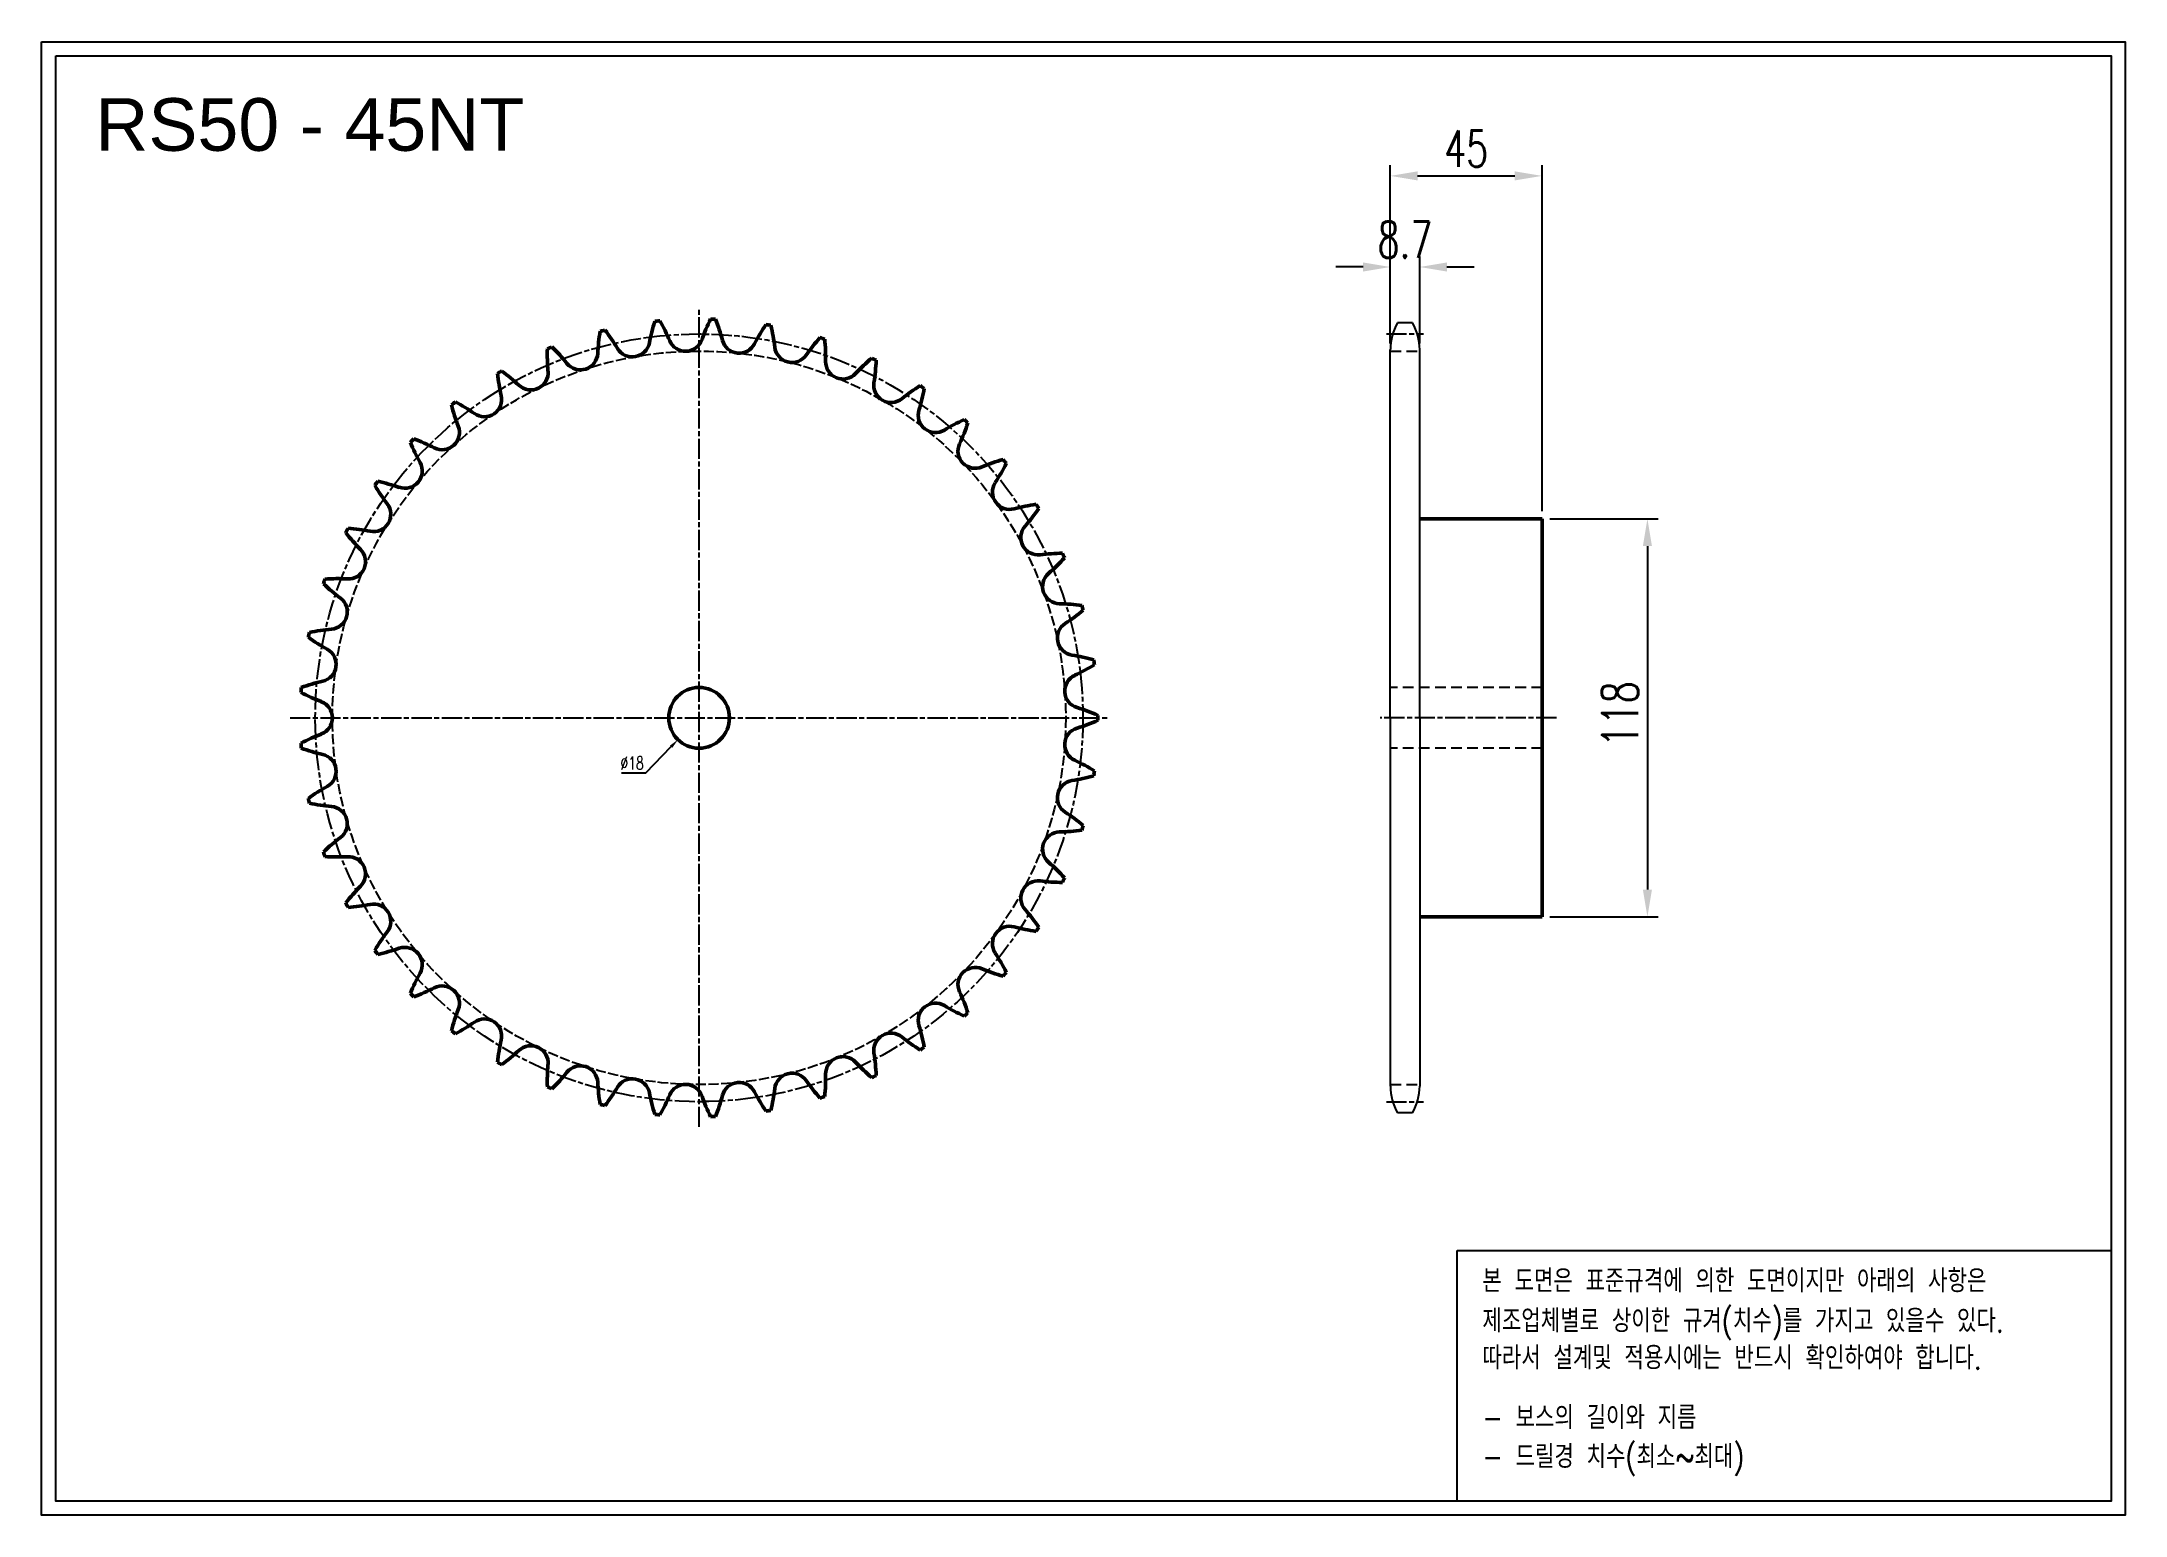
# Model space of a CAD drawing. Header units: millimetres. Extents: x 4275 to 4893, y 1643 to 2080.
import ezdxf

# ---------------------------------------------------------------- set-up
doc = ezdxf.new("R2010")
doc.units = ezdxf.units.MM
for name, pattern in [('AM_ISO02W050', [7.5, 6, -1.5]), ('AM_ISO02W050x2', [3.75, 3, -0.75]), ('AM_ISO08W050', [18, 12, -1.5, 3, -1.5]), ('AM_ISO08W050x2', [9, 6, -0.75, 1.5, -0.75]), ('HIDDEN', [9.525, 6.35, -3.175])]:
    doc.linetypes.add(name, pattern=pattern)
for name, color, linetype, lineweight in [('20', 7, 'Continuous', 50), ('21', 6, 'AM_ISO02W050', 25), ('22', 30, 'AM_ISO08W050', 25), ('23', 40, 'AM_ISO08W050', 25), ('VIS', 7, 'Continuous', 50)]:
    doc.layers.add(name, color=color, linetype=linetype, lineweight=lineweight)
doc.layers.add('HL', color=2, linetype='HIDDEN')
doc.layers.add('S-DIM', color=7, linetype='Continuous')
doc.styles.add('HAN', font='ROMANS.shx', dxfattribs={"width": 0.7, "bigfont": 'whgtxt.shx'})
doc.styles.add('HSG', font='SIMPLEX.shx', dxfattribs={"width": 0.7, "bigfont": 'HSG.shx'})
doc.styles.get("Standard").update_dxf_attribs({"font": 'arial.ttf'})
doc.dimstyles.new('APP23', dxfattribs={"dimscale": 4.5, "dimtxt": 2.4, "dimasz": 1.8, "dimexe": 0.7, "dimexo": 0.5, "dimgap": 0.6, "dimtad": 1, "dimtoh": 1, "dimdec": 1, "dimrnd": 0.01, "dimzin": 9, "dimdsep": 46, "dimtxsty": 'HSG', "dimcen": 0, "dimclrd": 1, "dimclre": 1, "dimclrt": 256, "dimazin": 2, "dimtp": 1, "dimtm": 1, "dimtfac": 0.5, "dimtdec": 1, "dimtix": 1, "dimtofl": 0, "dimtmove": 0, "dimatfit": 3, "dimfxl": 0, "dimtvp": 1, "dimtolj": 2, "dimlwd": -1, "dimlwe": -1, "dimarcsym": 0})
doc.dimstyles.new('APP4', dxfattribs={"dimscale": 1.6, "dimtxt": 2.4, "dimasz": 1.8, "dimexe": 0.7, "dimexo": 0.5, "dimgap": 0.6, "dimtad": 1, "dimtoh": 1, "dimdec": 1, "dimrnd": 0.01, "dimzin": 9, "dimdsep": 46, "dimtxsty": 'HSG', "dimcen": 0, "dimclrd": 1, "dimclre": 1, "dimclrt": 256, "dimazin": 2, "dimtp": 1, "dimtm": 1, "dimtfac": 0.5, "dimtdec": 1, "dimtofl": 0, "dimtmove": 0, "dimatfit": 3, "dimfxl": 0, "dimtvp": 1, "dimtolj": 2, "dimlwd": -1, "dimlwe": -1, "dimarcsym": 0})

# ---------------------------------------------------------------- blocks, each defined once
blk = doc.blocks.new('*D1')
at = {"layer": 'Defpoints', "color": 0, "transparency": 16777216}
for p in [(4476.06, 1886.23), (4463.54, 1873.29)]:
    blk.add_point(p, dxfattribs=at)
at = {"layer": 'S-DIM', "color": 1, "transparency": 16777216}
for p, q in [((4454.05, 1863.48), (4461.54, 1871.22)), ((4446.81, 1863.48), (4454.05, 1863.48))]:
    blk.add_line(p, q, dxfattribs=at)
blk.add_solid([(4461.19, 1871.56), (4461.88, 1870.89), (4463.54, 1873.29)], dxfattribs=at)
at = {"layer": 'S-DIM', "transparency": 16777216, "insert": (4449.95, 1866.36), "char_height": 3.84, "attachment_point": 5, "style": 'HSG'}
blk.add_mtext('\\A2;∅18', dxfattribs=at)
blk = doc.blocks.new('*D2')
at = {"layer": 'Defpoints', "color": 0, "transparency": 16777216}
for p in [(4683.44, 2013.4), (4674.74, 1988.46), (4683.44, 1988.46)]:
    blk.add_point(p, dxfattribs=at)
at = {"layer": 'S-DIM', "color": 1, "transparency": 16777216}
for p, q in [((4674.74, 1990.71), (4674.74, 2016.55)), ((4683.44, 1990.71), (4683.44, 2016.55)), ((4666.64, 2013.4), (4658.54, 2013.4)), ((4691.54, 2013.4), (4699.64, 2013.4))]:
    blk.add_line(p, q, dxfattribs=at)
for points in [[(4666.64, 2014.75), (4666.64, 2012.05), (4674.74, 2013.4)], [(4691.54, 2014.75), (4691.54, 2012.05), (4683.44, 2013.4)]]:
    blk.add_solid(points, dxfattribs=at)
at = {"layer": 'S-DIM', "transparency": 16777216, "insert": (4679.09, 2021.5), "char_height": 10.8, "attachment_point": 5, "style": 'HSG'}
blk.add_mtext('\\A2;8.7', dxfattribs=at)
blk = doc.blocks.new('*D3')
at = {"layer": 'Defpoints', "color": 0, "transparency": 16777216}
for p in [(4719.74, 2040.4), (4674.74, 1988.46), (4719.74, 1938.76)]:
    blk.add_point(p, dxfattribs=at)
at = {"layer": 'S-DIM', "color": 1, "transparency": 16777216}
for p, q in [((4674.74, 1990.71), (4674.74, 2043.55)), ((4682.84, 2040.4), (4711.64, 2040.4)), ((4719.74, 1941.01), (4719.74, 2043.55))]:
    blk.add_line(p, q, dxfattribs=at)
for points in [[(4682.84, 2041.75), (4682.84, 2039.05), (4674.74, 2040.4)], [(4711.64, 2041.75), (4711.64, 2039.05), (4719.74, 2040.4)]]:
    blk.add_solid(points, dxfattribs=at)
at = {"layer": 'S-DIM', "transparency": 16777216, "insert": (4697.24, 2048.5), "char_height": 10.8, "attachment_point": 5, "style": 'HSG'}
blk.add_mtext('\\A2;45', dxfattribs=at)
blk = doc.blocks.new('*D4')
at = {"layer": 'Defpoints', "color": 0, "transparency": 16777216}
for p in [(4719.74, 1938.76), (4719.74, 1820.76), (4750.96, 1820.76)]:
    blk.add_point(p, dxfattribs=at)
at = {"layer": 'S-DIM', "color": 1, "transparency": 16777216}
for p, q in [((4721.99, 1938.76), (4754.11, 1938.76)), ((4750.96, 1930.66), (4750.96, 1828.86)), ((4721.99, 1820.76), (4754.11, 1820.76))]:
    blk.add_line(p, q, dxfattribs=at)
for points in [[(4749.61, 1930.66), (4752.31, 1930.66), (4750.96, 1938.76)], [(4749.61, 1828.86), (4752.31, 1828.86), (4750.96, 1820.76)]]:
    blk.add_solid(points, dxfattribs=at)
at = {"layer": 'S-DIM', "transparency": 16777216, "insert": (4742.86, 1880.86), "char_height": 10.8, "attachment_point": 5, "rotation": 90, "style": 'HSG'}
blk.add_mtext('\\A2;118', dxfattribs=at)

msp = doc.modelspace()

# ---------------------------------------------------------------- linework, layer by layer
for p, q in [((4681.32, 1996.86), (4676.87, 1996.86)), ((4674.74, 1879.76), (4674.74, 1988.92)), ((4683.44, 1879.76), (4683.44, 1988.92)), ((4674.74, 1879.76), (4674.74, 1770.6)), ((4683.44, 1879.76), (4683.44, 1770.6)), ((4681.32, 1762.66), (4676.87, 1762.66))]:
    msp.add_line(p, q)
for points in [[(4274.89, 2080.18), (4892.65, 2080.18), (4892.65, 1643.38), (4274.89, 1643.38)], [(4279.05, 2076.02), (4888.49, 2076.02), (4888.49, 1647.54), (4279.05, 1647.54)]]:
    msp.add_lwpolyline(points, close=True)
at = {"color": 6}
msp.add_lwpolyline([(4694.53, 1721.85), (4888.49, 1721.85), (4888.49, 1647.54), (4694.53, 1647.54)], close=True, dxfattribs=at)
for centre, start, end in [((4690.62, 1988.92), 150, 180), ((4667.57, 1988.92), 0, 30), ((4690.62, 1770.6), 180, 210), ((4667.57, 1770.6), 330, 0)]:
    msp.add_arc(centre, 15.87, start, end)
at = {"layer": '20'}
for centre, radius, start, end in [((4511.32, 1979.96), 57.3, 162.37569, 169), ((4469.8, 1879.76), 118.27, 95.64349, 96.35651), ((4408.36, 1969.14), 57.3, 23, 29.62431), ((4524.86, 1973.2), 57.3, 154.37569, 161), ((4469.8, 1879.76), 118.27, 87.64349, 88.35651), ((4421.4, 1976.82), 57.3, 15, 21.62431), ((4537.33, 1964.63), 57.3, 146.37569, 153), ((4469.8, 1879.76), 118.27, 79.64349, 80.35651), ((4435.37, 1982.61), 57.3, 7, 13.62431), ((4469.8, 1879.76), 118.27, 111.64349, 112.35651), ((4386.1, 1948.74), 57.3, 39, 45.62431), ((4496.97, 1984.76), 57.3, 170.37569, 177), ((4469.8, 1879.76), 118.27, 103.64349, 104.35651), ((4396.52, 1959.72), 57.3, 31, 37.62431), ((4450.03, 1991.87), 5.13, 211, 349), ((4465.83, 1993.53), 5.13, 203, 341), ((4481.7, 1992.98), 5.13, 195, 333), ((4497.34, 1990.22), 5.13, 187, 325), ((4548.48, 1954.41), 57.3, 138.37569, 145), ((4469.8, 1879.76), 118.27, 71.64349, 72.35651), ((4450.02, 1986.4), 57.3, 359, 5.62431), ((4482.09, 1987.52), 57.3, 178.37569, 185), ((4434.62, 1988.03), 5.13, 219, 357), ((4512.45, 1985.31), 5.13, 179, 317), ((4558.11, 1942.73), 57.3, 130.37569, 137), ((4469.8, 1879.76), 118.27, 63.64349, 64.35651), ((4465.06, 1988.12), 57.3, 351, 357.62431), ((4469.8, 1879.76), 118.27, 119.64349, 120.35651), ((4466.98, 1988.18), 57.3, 186.37569, 193), ((4377.32, 1936.42), 57.3, 47, 53.62431), ((4419.9, 1982.08), 5.13, 227, 5), ((4526.72, 1978.35), 5.13, 171, 309), ((4566.01, 1929.83), 57.3, 122.37569, 129), ((4480.18, 1987.72), 57.3, 343, 349.62431), ((4469.8, 1879.76), 118.27, 55.64349, 56.35651), ((4469.8, 1879.76), 118.27, 127.64349, 128.35651), ((4451.91, 1986.73), 57.3, 194.37569, 201), ((4370.33, 1923), 57.3, 55, 61.62431), ((4406.14, 1974.14), 5.13, 235, 13), ((4539.89, 1969.47), 5.13, 163, 301), ((4393.63, 1964.36), 5.13, 243, 21), ((4572.04, 1915.95), 57.3, 114.37569, 121), ((4495.11, 1985.23), 57.3, 335, 341.62431), ((4469.8, 1879.76), 118.27, 47.64349, 48.35651), ((4469.8, 1879.76), 118.27, 135.64349, 136.35651), ((4437.2, 1983.2), 57.3, 202.37569, 209), ((4365.28, 1908.73), 57.3, 63, 69.62431), ((4551.69, 1958.84), 5.13, 155, 293), ((4382.6, 1952.94), 5.13, 251, 29), ((4576.09, 1901.37), 57.3, 106.37569, 113), ((4509.54, 1980.68), 57.3, 327, 333.62431), ((4469.8, 1879.76), 118.27, 39.64349, 40.35651), ((4469.8, 1879.76), 118.27, 143.64349, 144.35651), ((4423.12, 1977.66), 57.3, 210.37569, 217), ((4362.27, 1893.9), 57.3, 71, 77.62431), ((4561.9, 1946.67), 5.13, 147, 285), ((4373.26, 1940.09), 5.13, 259, 37), ((4578.06, 1886.37), 57.3, 98.37569, 105), ((4523.2, 1974.16), 57.3, 319, 325.62431), ((4469.8, 1879.76), 118.27, 31.64349, 32.35651), ((4469.8, 1879.76), 118.27, 151.64349, 152.35651), ((4409.95, 1970.21), 57.3, 218.37569, 225), ((4361.35, 1878.8), 57.3, 79, 85.62431), ((4570.32, 1933.2), 5.13, 139, 277), ((4365.8, 1926.06), 5.13, 267, 45), ((4577.92, 1871.24), 57.3, 90.37569, 97), ((4469.8, 1879.76), 118.27, 23.64349, 24.35651), ((4576.78, 1918.7), 5.13, 131, 269), ((4535.82, 1965.81), 57.3, 311, 317.62431), ((4469.8, 1879.76), 118.27, 159.64349, 160.35651), ((4397.95, 1961), 57.3, 226.37569, 233), ((4362.54, 1863.72), 57.3, 87, 93.62431), ((4360.37, 1911.14), 5.13, 275, 53), ((4575.69, 1856.27), 57.3, 82.37569, 89), ((4547.15, 1955.79), 57.3, 303, 309.62431), ((4469.8, 1879.76), 118.27, 15.64349, 16.35651), ((4469.8, 1879.76), 118.27, 167.64349, 168.35651), ((4387.34, 1950.21), 57.3, 234.37569, 241), ((4365.81, 1848.94), 57.3, 95, 101.62431), ((4581.15, 1903.43), 5.13, 123, 261), ((4357.07, 1895.6), 5.13, 283, 61), ((4571.39, 1841.76), 57.3, 74.37569, 81), ((4469.8, 1879.76), 118.27, 7.64349, 8.35651), ((4371.11, 1834.77), 57.3, 103, 109.62431), ((4583.36, 1887.7), 5.13, 115, 253), ((4556.98, 1944.29), 57.3, 295, 301.62431), ((4469.8, 1879.76), 118.27, 175.64349, 176.35651), ((4378.34, 1938.05), 57.3, 242.37569, 249), ((4355.96, 1879.76), 5.13, 291, 69), ((4565.11, 1828), 57.3, 66.37569, 73), ((4565.11, 1931.52), 57.3, 287, 293.62431), ((4469.8, 1879.76), 118.27, 359.64349, 0.35651), ((4378.34, 1821.47), 57.3, 111, 117.62431), ((4469.8, 1879.76), 118.27, 183.64349, 184.35651), ((4583.36, 1871.82), 5.13, 107, 245), ((4371.11, 1924.75), 57.3, 250.37569, 257), ((4357.07, 1863.92), 5.13, 299, 77), ((4556.98, 1815.24), 57.3, 58.37569, 65), ((4581.15, 1856.09), 5.13, 99, 237), ((4571.39, 1917.76), 57.3, 279, 285.62431), ((4469.8, 1879.76), 118.27, 351.64349, 352.35651), ((4387.34, 1809.31), 57.3, 119, 125.62431), ((4469.8, 1879.76), 118.27, 191.64349, 192.35651), ((4365.81, 1910.58), 57.3, 258.37569, 265), ((4360.37, 1848.38), 5.13, 307, 85), ((4547.15, 1803.73), 57.3, 50.37569, 57), ((4469.8, 1879.76), 118.27, 343.64349, 344.35651), ((4397.95, 1798.52), 57.3, 127, 133.62431), ((4576.78, 1840.83), 5.13, 91, 229), ((4575.69, 1903.25), 57.3, 271, 277.62431), ((4469.8, 1879.76), 118.27, 199.64349, 200.35651), ((4362.54, 1895.81), 57.3, 266.37569, 273), ((4365.8, 1833.46), 5.13, 315, 93), ((4535.82, 1793.71), 57.3, 42.37569, 49), ((4409.95, 1789.31), 57.3, 135, 141.62431), ((4570.32, 1826.32), 5.13, 83, 221), ((4577.92, 1888.28), 57.3, 263, 269.62431), ((4469.8, 1879.76), 118.27, 335.64349, 336.35651), ((4469.8, 1879.76), 118.27, 207.64349, 208.35651), ((4361.35, 1880.72), 57.3, 274.37569, 281), ((4373.26, 1819.43), 5.13, 323, 101), ((4523.2, 1785.36), 57.3, 34.37569, 41), ((4423.12, 1781.86), 57.3, 143, 149.62431), ((4561.9, 1812.85), 5.13, 75, 213), ((4578.06, 1873.15), 57.3, 255, 261.62431), ((4469.8, 1879.76), 118.27, 327.64349, 328.35651), ((4469.8, 1879.76), 118.27, 215.64349, 216.35651), ((4362.27, 1865.62), 57.3, 282.37569, 289), ((4382.6, 1806.59), 5.13, 331, 109), ((4509.54, 1778.84), 57.3, 26.37569, 33), ((4437.2, 1776.32), 57.3, 151, 157.62431), ((4551.69, 1800.68), 5.13, 67, 205), ((4576.09, 1858.15), 57.3, 247, 253.62431), ((4469.8, 1879.76), 118.27, 319.64349, 320.35651), ((4469.8, 1879.76), 118.27, 223.64349, 224.35651), ((4365.28, 1850.79), 57.3, 290.37569, 297), ((4393.63, 1795.16), 5.13, 339, 117), ((4495.11, 1774.3), 57.3, 18.37569, 25), ((4451.91, 1772.79), 57.3, 159, 165.62431), ((4539.89, 1790.05), 5.13, 59, 197), ((4572.04, 1843.57), 57.3, 239, 245.62431), ((4469.8, 1879.76), 118.27, 311.64349, 312.35651), ((4469.8, 1879.76), 118.27, 231.64349, 232.35651), ((4370.33, 1836.53), 57.3, 298.37569, 305), ((4406.14, 1785.38), 5.13, 347, 125), ((4526.72, 1781.17), 5.13, 51, 189), ((4480.18, 1771.8), 57.3, 10.37569, 17), ((4466.98, 1771.34), 57.3, 167, 173.62431), ((4377.32, 1823.1), 57.3, 306.37569, 313), ((4419.9, 1777.44), 5.13, 355, 133), ((4512.45, 1774.21), 5.13, 43, 181), ((4465.06, 1771.41), 57.3, 2.37569, 9), ((4566.01, 1829.69), 57.3, 231, 237.62431), ((4469.8, 1879.76), 118.27, 303.64349, 304.35651), ((4469.8, 1879.76), 118.27, 239.64349, 240.35651), ((4482.09, 1772), 57.3, 175, 181.62431), ((4386.1, 1810.78), 57.3, 314.37569, 321), ((4434.62, 1771.49), 5.13, 3, 141), ((4497.34, 1769.3), 5.13, 35, 173), ((4450.02, 1773.12), 57.3, 354.37569, 1), ((4558.11, 1816.79), 57.3, 223, 229.62431), ((4469.8, 1879.76), 118.27, 295.64349, 296.35651), ((4469.8, 1879.76), 118.27, 247.64349, 248.35651), ((4496.97, 1774.76), 57.3, 183, 189.62431), ((4396.52, 1799.81), 57.3, 322.37569, 329), ((4450.03, 1767.65), 5.13, 11, 149), ((4511.32, 1779.56), 57.3, 191, 197.62431), ((4408.36, 1790.38), 57.3, 330.37569, 337), ((4465.83, 1765.99), 5.13, 19, 157), ((4524.86, 1786.32), 57.3, 199, 205.62431), ((4421.4, 1782.7), 57.3, 338.37569, 345), ((4481.7, 1766.54), 5.13, 27, 165), ((4537.33, 1794.89), 57.3, 207, 213.62431), ((4435.37, 1776.91), 57.3, 346.37569, 353), ((4548.48, 1805.11), 57.3, 215, 221.62431), ((4469.8, 1879.76), 118.27, 287.64349, 288.35651), ((4469.8, 1879.76), 118.27, 255.64349, 256.35651), ((4469.8, 1879.76), 118.27, 263.64349, 264.35651), ((4469.8, 1879.76), 118.27, 271.64349, 272.35651), ((4469.8, 1879.76), 118.27, 279.64349, 280.35651)]:
    msp.add_arc(centre, radius, start, end, dxfattribs=at)
at = {"layer": '21', "linetype": 'AM_ISO02W050x2'}
msp.add_circle((4469.8, 1879.76), 108.71, dxfattribs=at)
at = {"layer": '22', "linetype": 'AM_ISO08W050x2'}
for p, q in [((4673.57, 1993.55), (4684.62, 1993.55)), ((4723.96, 1879.76), (4671.72, 1879.76)), ((4673.57, 1765.97), (4684.62, 1765.97))]:
    msp.add_line(p, q, dxfattribs=at)
msp.add_circle((4469.8, 1879.76), 113.79, dxfattribs=at)
at = {"layer": '23', "linetype": 'AM_ISO08W050x2'}
for p, q in [((4469.8, 1758.49), (4469.8, 2001.03)), ((4348.53, 1879.76), (4591.08, 1879.76))]:
    msp.add_line(p, q, dxfattribs=at)
at = {"layer": 'HL', "ltscale": 0.5}
for p, q in [((4674.74, 1988.46), (4683.44, 1988.46)), ((4719.74, 1888.76), (4674.74, 1888.76)), ((4719.74, 1870.76), (4674.74, 1870.76)), ((4674.74, 1771.06), (4683.44, 1771.06))]:
    msp.add_line(p, q, dxfattribs=at)
at = {"layer": 'VIS'}
for p, q in [((4719.74, 1938.76), (4683.44, 1938.76)), ((4719.74, 1938.76), (4719.74, 1820.76)), ((4719.74, 1820.76), (4683.44, 1820.76))]:
    msp.add_line(p, q, dxfattribs=at)
msp.add_circle((4469.8, 1879.76), 9, dxfattribs=at)

# ---------------------------------------------------------------- texts
msp.add_text('RS50 - 45NT', height=15.6).set_placement((4290.8, 2047.83))
at = {"color": 6, "style": 'HAN', "width": 0.8}
for s, p in [('본 도면은 표준규격에 의한 도면이지만 아래의 사항은', (4702.03, 1709.46)), ('제조업체별로 상이한 규겨(치수)를 가지고 있을수 있다.', (4702.03, 1697.64)), ('따라서 설계및 적용시에는 반드시 확인하여야 합니다.', (4702.03, 1686.67)), ('- 보스의 길이와 지름', (4702.03, 1668.98)), ('- 드릴경 치수(최소~최대)', (4702.03, 1657.37))]:
    msp.add_text(s, height=6.82, dxfattribs=at).set_placement(p)

# ---------------------------------------------------------------- dimensions: what is measured, and where the dimension line sits
at = {"layer": 'S-DIM'}
dim = msp.add_linear_dim(base=(4719.74, 2040.4), p1=(4674.74, 1988.46), p2=(4719.74, 1938.76), dimstyle='APP23', dxfattribs=at)
dim.commit()
dim.dimension.update_dxf_attribs({"geometry": '*D3', "text_midpoint": (4697.24, 2048.5)})
dim = msp.add_linear_dim(base=(4683.44, 2013.4), p1=(4674.74, 1988.46), p2=(4683.44, 1988.46), dimstyle='APP23', dxfattribs=at)
dim.commit()
dim.dimension.update_dxf_attribs({"geometry": '*D2', "text_midpoint": (4679.09, 2013.4), "dimtype": 128})
dim = msp.add_linear_dim(base=(4750.96, 1820.76), p1=(4719.74, 1938.76), p2=(4719.74, 1820.76), angle=90, dimstyle='APP23', dxfattribs=at)
dim.commit()
dim.dimension.update_dxf_attribs({"geometry": '*D4', "text_midpoint": (4750.96, 1880.86), "dimtype": 128})
at = {"layer": 'S-DIM', "color": 3}
dim = msp.add_diameter_dim_2p(p1=(4476.06, 1886.23), p2=(4463.54, 1873.29), dimstyle='APP4', dxfattribs=at)
dim.commit()
dim.dimension.update_dxf_attribs({"geometry": '*D1', "text_midpoint": (4449.95, 1863.48), "dimtype": 131})

doc.saveas('drawing.dxf')
